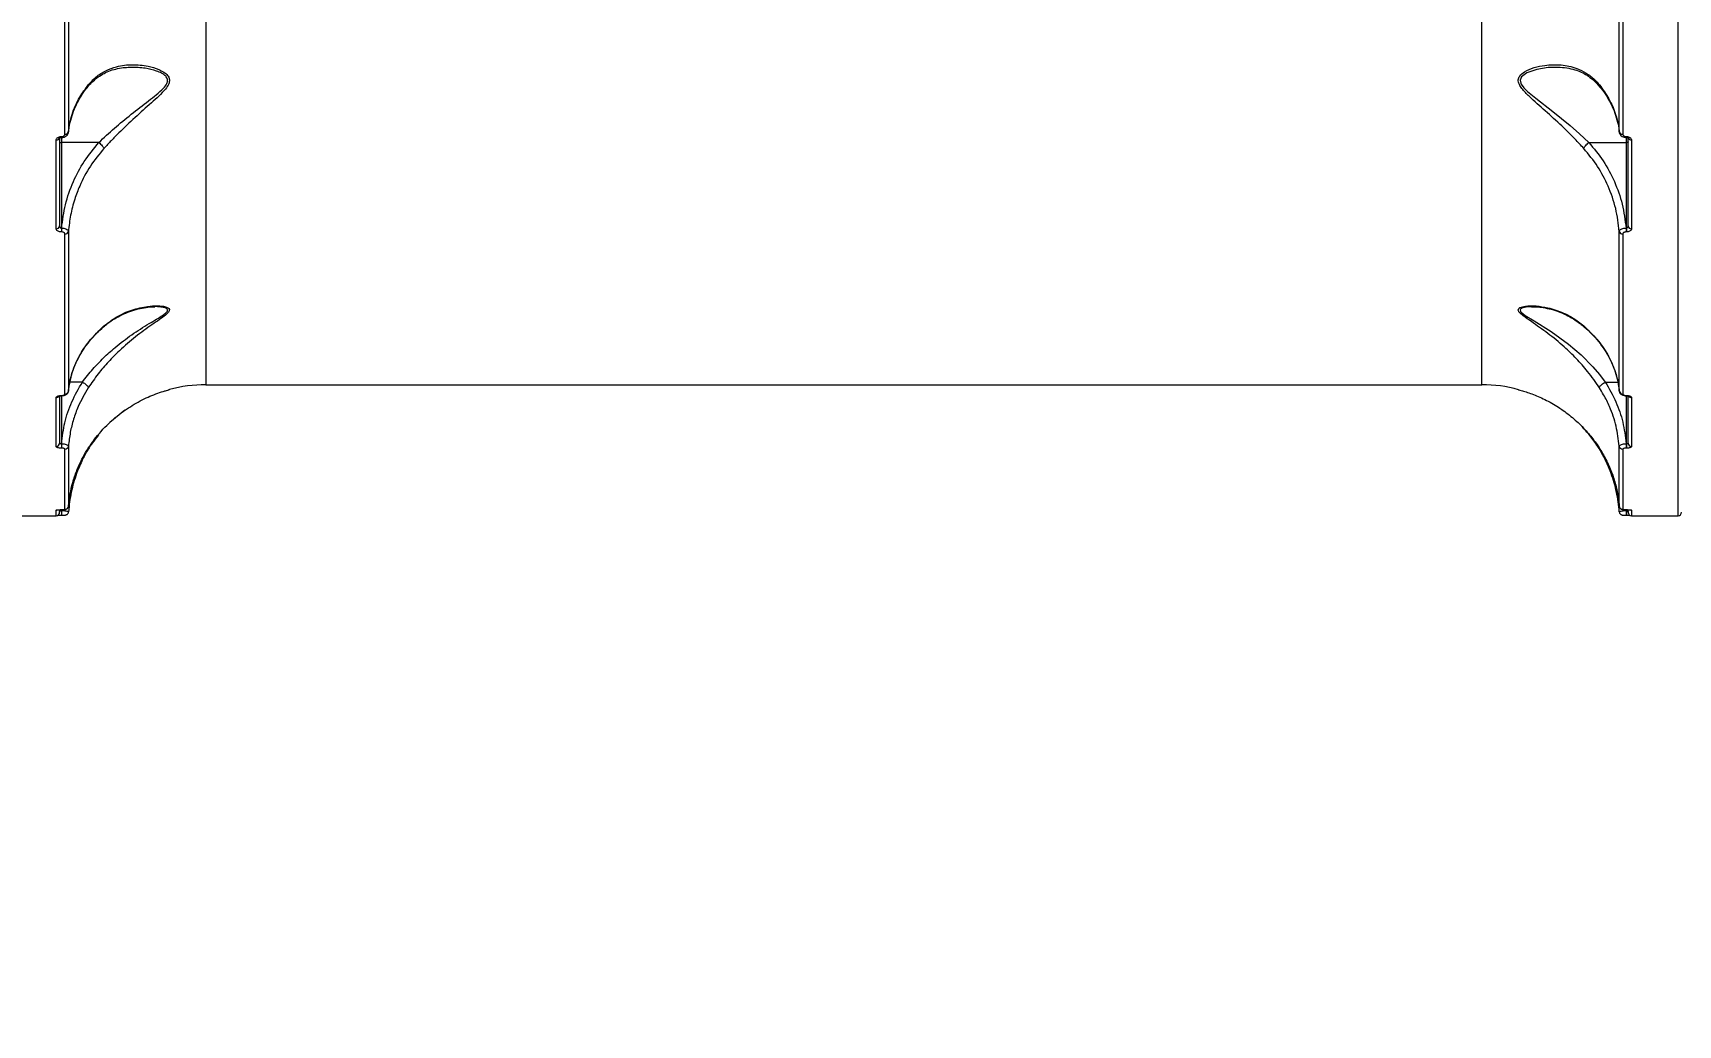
# Model space of a CAD drawing. Header units: millimetres. Extents: x -8760 to 8364, y -7998 to 7451.
# Drawn here: x 2469.1 to 2946.4, y -2976.3 to -2688.5 of the extents above; entities that cross this region are included whole.
import ezdxf

# ---------------------------------------------------------------- set-up
doc = ezdxf.new("R2010")
doc.units = ezdxf.units.MM
for name, color, linetype in [('DIKOM_ОБЪЕКТ', 7, 'Continuous'), ('DIKOM_РАЗМЕР_ЗОНА', 7, 'Continuous'), ('DIKOM_РАЗМЕР_ОБЪЕКТА', 7, 'Continuous')]:
    doc.layers.add(name, color=color, linetype=linetype)
doc.styles.add('style1', font='arial.ttf', dxfattribs={"width": 0.8})
doc.dimstyles.new('1-50', dxfattribs={"dimtxt": 300, "dimasz": 200, "dimexe": 100, "dimexo": 0, "dimgap": 100, "dimtad": 1, "dimtxsty": 'style1', "dimcen": 200, "dimclrd": 7, "dimclre": 7, "dimclrt": 7, "dimadec": 1, "dimazin": 2, "dimtfac": 1, "dimtmove": 0, "dimatfit": 2, "dimfxl": 0, "dimlwd": 25, "dimlwe": 18, "dimarcsym": 0})

# ---------------------------------------------------------------- blocks, each defined once
blk = doc.blocks.new('*D21')
at = {"layer": 'Defpoints', "color": 0, "transparency": 16777216}
for p in [(-7755.65, -10.55), (8364.4, -2410.44), (8364.4, -7897.56)]:
    blk.add_point(p, dxfattribs=at)
at = {"layer": 'DIKOM_РАЗМЕР_ЗОНА', "color": 7, "lineweight": 18, "transparency": 16777216}
for p, q in [((-7755.65, -10.55), (-7755.65, -7997.56)), ((8364.4, -2410.44), (8364.4, -7997.56))]:
    blk.add_line(p, q, dxfattribs=at)
at = {"layer": 'DIKOM_РАЗМЕР_ЗОНА', "color": 7, "lineweight": 25, "transparency": 16777216}
blk.add_line((-7555.65, -7897.56), (8164.4, -7897.56), dxfattribs=at)
at = {"layer": 'DIKOM_РАЗМЕР_ЗОНА', "color": 7, "transparency": 16777216}
for points in [[(-7555.65, -7864.23), (-7555.65, -7930.9), (-7755.65, -7897.56)], [(8164.4, -7864.23), (8164.4, -7930.9), (8364.4, -7897.56)]]:
    blk.add_solid(points, dxfattribs=at)
at = {"layer": 'DIKOM_РАЗМЕР_ЗОНА', "color": 7, "transparency": 16777216, "insert": (1040.74, -7644.39), "char_height": 300, "attachment_point": 5, "style": 'style1'}
blk.add_mtext('16100', dxfattribs=at)
blk = doc.blocks.new('*D19')
at = {"layer": 'Defpoints', "color": 0, "transparency": 16777216}
for p in [(-5756.7, -306.55), (6365.48, -2710.55), (6365.48, -7111.41)]:
    blk.add_point(p, dxfattribs=at)
at = {"layer": 'DIKOM_РАЗМЕР_ОБЪЕКТА', "color": 7, "lineweight": 18, "transparency": 16777216}
for p, q in [((-5756.7, -306.55), (-5756.7, -7211.41)), ((6365.48, -2710.55), (6365.48, -7211.41))]:
    blk.add_line(p, q, dxfattribs=at)
at = {"layer": 'DIKOM_РАЗМЕР_ОБЪЕКТА', "color": 7, "lineweight": 25, "transparency": 16777216}
blk.add_line((-5556.7, -7111.41), (6165.48, -7111.41), dxfattribs=at)
at = {"layer": 'DIKOM_РАЗМЕР_ОБЪЕКТА', "color": 7, "transparency": 16777216}
for points in [[(-5556.7, -7078.08), (-5556.7, -7144.75), (-5756.7, -7111.41)], [(6165.48, -7078.08), (6165.48, -7144.75), (6365.48, -7111.41)]]:
    blk.add_solid(points, dxfattribs=at)
at = {"layer": 'DIKOM_РАЗМЕР_ОБЪЕКТА', "color": 7, "transparency": 16777216, "insert": (1047.24, -6858.24), "char_height": 300, "attachment_point": 5, "style": 'style1'}
blk.add_mtext('12100', dxfattribs=at)

msp = doc.modelspace()

# ---------------------------------------------------------------- linework, layer by layer
at = {"layer": 'DIKOM_ОБЪЕКТ', "color": 7, "linetype": 'Continuous', "lineweight": 15}
for p, q in [((2946.392, -2828.554), (2946.392, -2409.557)), ((2519.342, -2470.402), (2519.342, -2790.554)), ((2889.442, -2790.554), (2889.442, -2470.402)), ((2478.451, -2717.904), (2478.451, -2651.927)), ((2479.449, -2651.39), (2479.449, -2717.221)), ((2929.334, -2717.221), (2929.334, -2651.39)), ((2930.332, -2651.927), (2930.332, -2717.904)), ((2475.892, -2745.316), (2475.892, -2719.596)), ((2476.892, -2718.855), (2476.892, -2744.514)), ((2477.392, -2718.583), (2477.447, -2718.583)), ((2477.392, -2718.845), (2477.392, -2718.583)), ((2477.392, -2718.845), (2477.447, -2718.845)), ((2477.392, -2718.852), (2477.392, -2720.324)), ((2488.279, -2720.324), (2477.392, -2720.324)), ((2477.392, -2720.324), (2477.392, -2745.126)), ((2477.447, -2718.845), (2477.447, -2718.583)), ((2479.499, -2717.316), (2479.575, -2716.659)), ((2920.504, -2720.324), (2931.392, -2720.324)), ((2931.337, -2718.583), (2931.392, -2718.583)), ((2931.337, -2718.845), (2931.337, -2718.583)), ((2931.337, -2718.845), (2931.392, -2718.845)), ((2931.392, -2718.845), (2931.392, -2718.583)), ((2931.392, -2720.324), (2931.392, -2718.878)), ((2931.392, -2745.126), (2931.392, -2720.324)), ((2931.892, -2744.514), (2931.892, -2718.855)), ((2932.891, -2719.596), (2932.891, -2745.316)), ((2477.392, -2745.126), (2477.471, -2745.126)), ((2477.392, -2745.126), (2477.392, -2746.256)), ((2477.471, -2746.256), (2477.392, -2746.256)), ((2477.471, -2745.126), (2477.471, -2746.256)), ((2478.451, -2793.253), (2478.451, -2746.866)), ((2479.449, -2746.119), (2479.449, -2792.404)), ((2929.334, -2792.404), (2929.334, -2746.119)), ((2930.332, -2746.866), (2930.332, -2793.253)), ((2931.312, -2745.126), (2931.392, -2745.126)), ((2931.312, -2745.126), (2931.312, -2746.256)), ((2931.392, -2746.256), (2931.312, -2746.256)), ((2931.392, -2745.126), (2931.392, -2746.256)), ((2904.262, -2768), (2903.838, -2767.999)), ((2483.506, -2789.784), (2479.877, -2789.784)), ((2519.342, -2790.554), (2889.442, -2790.554)), ((2925.277, -2789.784), (2928.907, -2789.784)), ((2475.892, -2808.492), (2475.892, -2794.291)), ((2476.892, -2793.923), (2476.892, -2807.54)), ((2477.392, -2793.665), (2477.471, -2793.665)), ((2477.392, -2793.747), (2477.392, -2793.665)), ((2477.392, -2793.748), (2477.471, -2793.748)), ((2477.392, -2793.748), (2477.392, -2807.665)), ((2477.471, -2793.748), (2477.471, -2793.665)), ((2931.312, -2793.665), (2931.392, -2793.665)), ((2931.312, -2793.747), (2931.312, -2793.665)), ((2931.312, -2793.748), (2931.312, -2793.747)), ((2931.312, -2793.748), (2931.392, -2793.748)), ((2931.392, -2793.747), (2931.392, -2793.665)), ((2931.392, -2807.665), (2931.392, -2793.748)), ((2931.892, -2807.54), (2931.892, -2793.913)), ((2932.891, -2794.291), (2932.891, -2808.492)), ((2495.801, -2797.971), (2491.478, -2801.523)), ((2477.392, -2807.665), (2477.447, -2807.665)), ((2477.392, -2807.665), (2477.392, -2808.949)), ((2477.447, -2808.949), (2477.392, -2808.949)), ((2477.447, -2807.665), (2477.447, -2808.949)), ((2478.451, -2826.682), (2478.451, -2809.252)), ((2479.449, -2808.367), (2479.449, -2825.759)), ((2929.334, -2825.759), (2929.334, -2808.367)), ((2930.332, -2809.252), (2930.332, -2826.682)), ((2931.337, -2807.665), (2931.392, -2807.665)), ((2931.337, -2807.665), (2931.337, -2808.949)), ((2931.392, -2808.949), (2931.337, -2808.949)), ((2931.392, -2807.665), (2931.392, -2808.949)), ((2462.391, -2828.554), (2475.892, -2828.554)), ((2475.892, -2828.554), (2475.892, -2826.958)), ((2476.892, -2826.975), (2476.892, -2827.554)), ((2477.392, -2826.792), (2477.495, -2826.792)), ((2477.392, -2826.796), (2477.392, -2826.792)), ((2477.392, -2826.796), (2477.495, -2826.796)), ((2477.392, -2826.797), (2477.392, -2827.051)), ((2477.392, -2827.051), (2477.424, -2827.051)), ((2477.392, -2827.051), (2477.392, -2828.386)), ((2477.392, -2828.386), (2477.424, -2828.386)), ((2477.424, -2827.051), (2477.46, -2826.797)), ((2477.424, -2827.051), (2477.424, -2828.386)), ((2477.495, -2826.796), (2477.495, -2826.792)), ((2931.288, -2826.792), (2931.392, -2826.792)), ((2931.288, -2826.796), (2931.288, -2826.792)), ((2931.288, -2826.796), (2931.392, -2826.796)), ((2931.335, -2826.876), (2931.359, -2827.051)), ((2931.359, -2827.051), (2931.392, -2827.051)), ((2931.359, -2827.051), (2931.359, -2828.386)), ((2931.359, -2828.386), (2931.392, -2828.386)), ((2931.392, -2826.796), (2931.392, -2826.792)), ((2931.392, -2827.051), (2931.392, -2826.799)), ((2931.392, -2827.051), (2931.392, -2828.386)), ((2931.892, -2827.554), (2931.892, -2826.951)), ((2932.891, -2826.958), (2932.891, -2828.554)), ((2932.891, -2828.554), (2946.392, -2828.554))]:
    msp.add_line(p, q, dxfattribs=at)
at = {"layer": 'DIKOM_ОБЪЕКТ', "color": 7, "linetype": 'Continuous', "lineweight": 15, "flags": 128}
for points in [[(2910.954, -2698.591), (2908.656, -2698.588), (2905.438, -2699.101), (2902.475, -2700.145), (2900.993, -2701.233), (2900.571, -2702.204), (2900.753, -2703.141), (2900.882, -2703.399), (2901.677, -2704.469), (2902.722, -2705.493), (2905.12, -2707.475), (2910.068, -2711.318), (2915.048, -2715.355), (2917.835, -2717.811), (2920.501, -2720.324), (2920.501, -2720.325), (2920.501, -2720.325)], [(2476.892, -2720.162), (2476.901, -2720.194), (2476.93, -2720.224), (2476.976, -2720.252), (2477.038, -2720.277), (2477.114, -2720.297), (2477.2, -2720.312), (2477.294, -2720.321), (2477.392, -2720.324)], [(2920.501, -2720.325), (2920.502, -2720.325), (2920.504, -2720.324), (2920.504, -2720.324)], [(2931.892, -2720.161), (2931.882, -2720.193), (2931.853, -2720.224), (2931.807, -2720.252), (2931.745, -2720.277), (2931.669, -2720.297), (2931.583, -2720.312), (2931.489, -2720.321), (2931.392, -2720.324)], [(2903.838, -2767.999), (2902.732, -2767.995), (2901.079, -2768.354), (2900.601, -2768.755), (2900.697, -2769.3), (2900.702, -2769.308), (2900.848, -2769.497), (2902.059, -2770.474), (2904.643, -2772.073), (2909.577, -2775.165), (2914.581, -2778.775), (2918.243, -2781.916), (2921.681, -2785.38), (2923.551, -2787.553), (2925.269, -2789.784), (2925.27, -2789.785), (2925.27, -2789.785)], [(2479.449, -2827.426), (2479.418, -2827.61), (2479.359, -2827.772)]]:
    msp.add_lwpolyline(points, dxfattribs=at)
at = {"layer": 'DIKOM_ОБЪЕКТ', "color": 7, "linetype": 'Continuous', "lineweight": 15}
for centre, radius, start, end in [((2476.005, -2718.703), 0.9, 262.79887, 350.25094), ((2478.555, -2716.985), 0.925, 263.58665, 345.19637), ((2930.229, -2716.985), 0.925, 194.81921, 276.41053), ((2932.794, -2718.652), 0.948, 201.01526, 275.90449), ((2475.981, -2744.403), 0.917, 264.41951, 353.03098), ((2478.531, -2745.932), 0.937, 265.14344, 348.49246), ((2930.253, -2745.932), 0.937, 191.52266, 274.85458), ((2932.802, -2744.403), 0.918, 186.98115, 275.56836), ((2519.342, -2830.554), 40, 90, 105.40224), ((2889.442, -2830.554), 40, 74.5152, 90), ((2475.903, -2793.261), 1.03, 269.38997, 321.56838), ((2478.488, -2792.286), 0.968, 267.84342, 352.96707), ((2930.295, -2792.286), 0.968, 187.04721, 272.15582), ((2932.88, -2793.263), 1.028, 217.69829, 270.63724), ((2475.915, -2807.516), 0.977, 268.63585, 358.56509), ((2478.472, -2808.27), 0.982, 268.81129, 354.31059), ((2930.311, -2808.27), 0.982, 185.70339, 271.18833), ((2932.868, -2807.515), 0.977, 181.44666, 271.3524), ((2475.892, -2825.957), 1, 269.96811, 294.55539), ((2475.892, -2827.554), 1, 270, 0), ((2478.453, -2825.684), 0.998, 269.87834, 355.67105), ((2930.33, -2825.683), 0.998, 184.34259, 270.12167), ((2932.892, -2827.554), 1, 180, 270), ((2932.892, -2825.95), 1.008, 243.29149, 269.94311), ((2946.392, -2827.554), 1, 270, 0)]:
    msp.add_arc(centre, radius, start, end, dxfattribs=at)
for points, knots in [([(2485.119, -2704.117), (2485.173, -2704.045), (2485.629, -2703.435), (2486.617, -2702.477), (2488.108, -2701.242), (2489.796, -2700.216), (2491.659, -2699.396), (2493.715, -2698.836), (2495.712, -2698.509), (2497.027, -2698.502), (2497.594, -2698.499)], [0, 0, 0, 0, 0.0164908, 0.1409966, 0.2736747, 0.4150701, 0.5643843, 0.7196362, 0.8791117, 1, 1, 1, 1]), ([(2485.216, -2703.59), (2485.932, -2702.805), (2487.48, -2701.106), (2490.276, -2699.38), (2493.797, -2698.081), (2497.965, -2697.57), (2502.139, -2697.983), (2505.215, -2698.885), (2507.124, -2699.839), (2508.24, -2700.752), (2508.679, -2701.597), (2508.782, -2702.415), (2508.589, -2703.409), (2507.497, -2705.017), (2505.711, -2706.857), (2502.717, -2709.531), (2498.767, -2713.04), (2494.82, -2716.737), (2491.838, -2719.779), (2490.453, -2721.289), (2489.76, -2722.043)], [0, 0, 0, 0, 0.059053, 0.1277269, 0.1965124, 0.2913059, 0.3861791, 0.4527507, 0.4869201, 0.5208968, 0.5489026, 0.5542394, 0.5800335, 0.6151957, 0.6622391, 0.7094959, 0.8075757, 0.905612, 0.9528166, 1, 1, 1, 1]), ([(2488.282, -2720.325), (2488.282, -2720.325), (2489.671, -2718.878), (2492.801, -2716.127), (2497.676, -2712.051), (2501.836, -2708.904), (2504.977, -2706.454), (2506.866, -2704.82), (2508.041, -2703.36), (2508.254, -2702.455), (2508.145, -2701.724), (2507.671, -2700.968), (2506.488, -2700.181), (2504.494, -2699.359), (2501.48, -2698.622), (2498.97, -2698.559), (2497.582, -2698.524)], [0, 0, 0, 0, 0.0000238, 0.1384137, 0.2804725, 0.4262356, 0.49322, 0.5613223, 0.6094206, 0.6436073, 0.6506663, 0.6882198, 0.735207, 0.7840648, 0.8806209, 1, 1, 1, 1]), ([(2919.023, -2722.043), (2918.187, -2721.135), (2916.513, -2719.318), (2913.194, -2715.987), (2909.062, -2712.189), (2905.045, -2708.651), (2902.391, -2706.179), (2901.046, -2704.666), (2900.224, -2703.424), (2899.907, -2702.131), (2900.443, -2700.806), (2902.061, -2699.531), (2904.615, -2698.487), (2908.264, -2697.758), (2912.453, -2697.639), (2916.494, -2698.504), (2919.715, -2700.065), (2921.916, -2701.704), (2923.106, -2703.064), (2923.567, -2703.59)], [0, 0, 0, 0, 0.0567874, 0.1136174, 0.211833, 0.3100222, 0.3620245, 0.3887729, 0.4153899, 0.4457904, 0.4741531, 0.5168524, 0.5809998, 0.6453915, 0.7421958, 0.8388391, 0.9001431, 0.9613602, 1, 1, 1, 1]), ([(2910.97, -2698.495), (2911.165, -2698.487), (2912.226, -2698.443), (2914.06, -2698.644), (2916.318, -2699.134), (2918.293, -2699.861), (2920.026, -2700.795), (2921.643, -2702.024), (2922.857, -2703.159), (2923.468, -2703.965), (2923.622, -2704.168)], [0, 0, 0, 0, 0.0404774, 0.2201465, 0.3911361, 0.5341525, 0.6703398, 0.8144102, 0.9532699, 1, 1, 1, 1]), ([(2479.449, -2717.221), (2479.727, -2715.519), (2480.292, -2712.068), (2482.37, -2707.472), (2484.357, -2704.762), (2485.216, -2703.59)], [0, 0, 0, 0, 0.3558608, 0.7214827, 1, 1, 1, 1]), ([(2479.575, -2716.659), (2479.606, -2716.354), (2479.725, -2715.177), (2480.254, -2713.143), (2481.156, -2710.576), (2482.393, -2708.068), (2483.712, -2705.899), (2484.737, -2704.62), (2485.145, -2704.111)], [0, 0, 0, 0, 0.0691871, 0.2674383, 0.4669324, 0.6671459, 0.8674629, 1, 1, 1, 1]), ([(2485.216, -2703.59), (2485.216, -2703.616), (2485.215, -2703.718), (2485.191, -2703.892), (2485.102, -2703.993), (2485.057, -2704.045)], [0, 0, 0, 0, 0.14361582, 0.56227728, 1, 1, 1, 1]), ([(2923.567, -2703.59), (2924.545, -2704.933), (2926.525, -2707.652), (2928.225, -2711.689), (2929.058, -2714.915), (2929.263, -2716.623), (2929.334, -2717.221)], [0, 0, 0, 0, 0.3181967, 0.6439659, 0.8752566, 1, 1, 1, 1]), ([(2923.567, -2703.59), (2923.567, -2703.616), (2923.568, -2703.718), (2923.591, -2703.892), (2923.68, -2703.993), (2923.726, -2704.044)], [0, 0, 0, 0, 0.1437458, 0.5627544, 1, 1, 1, 1]), ([(2923.638, -2704.113), (2923.891, -2704.415), (2924.771, -2705.469), (2925.998, -2707.395), (2927.314, -2709.867), (2928.311, -2712.424), (2929.007, -2714.913), (2929.209, -2716.555), (2929.302, -2717.316)], [0, 0, 0, 0, 0.0757352, 0.2642549, 0.4539652, 0.644422, 0.8351661, 1, 1, 1, 1]), ([(2475.892, -2719.596), (2475.908, -2719.482), (2475.941, -2719.255), (2476.2, -2718.951), (2476.581, -2718.722), (2477.003, -2718.6), (2477.281, -2718.588), (2477.392, -2718.583)], [0, 0, 0, 0, 0.2150427, 0.4299895, 0.6447258, 0.859185, 1, 1, 1, 1]), ([(2476.857, -2718.996), (2476.856, -2718.996), (2476.856, -2718.995), (2476.921, -2718.947), (2477.038, -2718.896), (2477.202, -2718.853), (2477.329, -2718.848), (2477.392, -2718.846)], [0, 0, 0, 0, 0.189011, 0.3907892, 0.5816627, 0.7926237, 1, 1, 1, 1]), ([(2477.446, -2718.845), (2477.446, -2718.845), (2477.702, -2718.871), (2478.213, -2718.754), (2478.841, -2718.439), (2479.255, -2717.961), (2479.455, -2717.512), (2479.43, -2717.25), (2479.423, -2717.177)], [0, 0, 0, 0, 0.0003233, 0.2599734, 0.5046399, 0.7217525, 0.9226837, 1, 1, 1, 1]), ([(2477.447, -2718.583), (2477.521, -2718.579), (2477.709, -2718.571), (2477.991, -2718.489), (2478.245, -2718.336), (2478.418, -2718.133), (2478.44, -2717.98), (2478.451, -2717.904)], [0, 0, 0, 0, 0.1422673, 0.357012, 0.5715054, 0.7857427, 1, 1, 1, 1]), ([(2477.471, -2745.126), (2477.762, -2742.851), (2478.351, -2738.242), (2480.671, -2731.732), (2483.889, -2725.614), (2486.804, -2722.102), (2488.279, -2720.324)], [0, 0, 0, 0, 0.2516515, 0.5098611, 0.7518729, 1, 1, 1, 1]), ([(2488.279, -2720.324), (2488.28, -2720.324), (2488.281, -2720.325), (2488.281, -2720.325), (2488.282, -2720.325), (2488.282, -2720.325)], [0, 0, 0, 0, 0.5154692, 0.886787, 1, 1, 1, 1]), ([(2488.282, -2720.325), (2488.452, -2720.471), (2488.793, -2720.764), (2489.246, -2721.246), (2489.551, -2721.642), (2489.702, -2721.9), (2489.745, -2722.007), (2489.76, -2722.043)], [0, 0, 0, 0, 0.2488074, 0.4975811, 0.7463774, 0.9126738, 1, 1, 1, 1]), ([(2919.023, -2722.043), (2919.038, -2722.007), (2919.081, -2721.9), (2919.232, -2721.642), (2919.537, -2721.246), (2919.991, -2720.764), (2920.331, -2720.471), (2920.501, -2720.325)], [0, 0, 0, 0, 0.08734669, 0.25364739, 0.50240579, 0.75118609, 1, 1, 1, 1]), ([(2920.504, -2720.324), (2921.944, -2722.056), (2924.863, -2725.564), (2928.065, -2731.626), (2930.417, -2738.183), (2931.011, -2742.791), (2931.312, -2745.126)], [0, 0, 0, 0, 0.2419747, 0.49014251, 0.74178051, 1, 1, 1, 1]), ([(2929.302, -2717.316), (2929.326, -2717.434), (2929.35, -2717.556), (2929.355, -2717.679), (2929.355, -2717.683)], [0, 0, 0, 0, 0.9679255, 1, 1, 1, 1]), ([(2929.356, -2717.306), (2929.353, -2717.339), (2929.338, -2717.56), (2929.528, -2717.946), (2929.892, -2718.388), (2930.436, -2718.7), (2930.95, -2718.855), (2931.262, -2718.829), (2931.336, -2718.823)], [0, 0, 0, 0, 0.0372906, 0.2455825, 0.4491921, 0.6712796, 0.9222973, 1, 1, 1, 1]), ([(2930.332, -2717.904), (2930.343, -2717.98), (2930.365, -2718.133), (2930.538, -2718.336), (2930.792, -2718.489), (2931.075, -2718.571), (2931.262, -2718.579), (2931.337, -2718.583)], [0, 0, 0, 0, 0.2142573, 0.4284946, 0.642988, 0.8577327, 1, 1, 1, 1]), ([(2931.391, -2718.847), (2931.447, -2718.849), (2931.571, -2718.851), (2931.738, -2718.893), (2931.859, -2718.946), (2931.926, -2718.994), (2931.928, -2718.998), (2931.93, -2719)], [0, 0, 0, 0, 0.18252192, 0.40910308, 0.61142859, 0.80325359, 1, 1, 1, 1]), ([(2931.392, -2718.583), (2931.502, -2718.588), (2931.781, -2718.6), (2932.202, -2718.722), (2932.583, -2718.951), (2932.842, -2719.254), (2932.875, -2719.482), (2932.891, -2719.596)], [0, 0, 0, 0, 0.140732, 0.3552186, 0.5699066, 0.7849298, 1, 1, 1, 1]), ([(2489.76, -2722.043), (2488.388, -2723.711), (2485.61, -2727.09), (2482.943, -2732.164), (2481.128, -2736.961), (2479.964, -2741.367), (2479.621, -2744.528), (2479.449, -2746.119)], [0, 0, 0, 0, 0.2398811, 0.4858782, 0.6394219, 0.818548, 1, 1, 1, 1]), ([(2929.334, -2746.119), (2929.063, -2743.897), (2928.514, -2739.392), (2926.288, -2733.059), (2923.207, -2727.138), (2920.429, -2723.756), (2919.023, -2722.043)], [0, 0, 0, 0, 0.2536067, 0.5139744, 0.7539661, 1, 1, 1, 1]), ([(2477.392, -2746.256), (2477.305, -2746.253), (2477.048, -2746.245), (2476.63, -2746.147), (2476.224, -2745.936), (2475.945, -2745.646), (2475.909, -2745.426), (2475.892, -2745.316)], [0, 0, 0, 0, 0.1082611, 0.3204228, 0.543046, 0.7715548, 1, 1, 1, 1]), ([(2476.892, -2744.514), (2476.897, -2744.585), (2476.908, -2744.724), (2476.997, -2744.91), (2477.121, -2745.041), (2477.234, -2745.098), (2477.319, -2745.121), (2477.362, -2745.124), (2477.392, -2745.126)], [0, 0, 0, 0, 0.2552881, 0.4988165, 0.7166909, 0.861523, 0.9069671, 1, 1, 1, 1]), ([(2477.471, -2745.126), (2477.588, -2745.133), (2477.924, -2745.153), (2478.467, -2745.267), (2479, -2745.492), (2479.371, -2745.791), (2479.423, -2746.01), (2479.449, -2746.119)], [0, 0, 0, 0, 0.11319105, 0.3259656, 0.5480077, 0.77545228, 1, 1, 1, 1]), ([(2478.451, -2746.866), (2478.44, -2746.794), (2478.417, -2746.651), (2478.235, -2746.463), (2477.97, -2746.326), (2477.698, -2746.263), (2477.53, -2746.258), (2477.471, -2746.256)], [0, 0, 0, 0, 0.22876901, 0.45780338, 0.67847225, 0.88831206, 1, 1, 1, 1]), ([(2929.334, -2746.119), (2929.35, -2746.037), (2929.384, -2745.853), (2929.651, -2745.582), (2930.096, -2745.346), (2930.669, -2745.177), (2931.097, -2745.143), (2931.312, -2745.126)], [0, 0, 0, 0, 0.17007317, 0.38080798, 0.58676214, 0.79317552, 1, 1, 1, 1]), ([(2931.312, -2746.256), (2931.204, -2746.262), (2930.99, -2746.275), (2930.703, -2746.373), (2930.483, -2746.519), (2930.353, -2746.691), (2930.338, -2746.812), (2930.332, -2746.866)], [0, 0, 0, 0, 0.2037393, 0.408062, 0.6135108, 0.8265749, 1, 1, 1, 1]), ([(2931.392, -2745.126), (2931.437, -2745.121), (2931.492, -2745.116), (2931.597, -2745.077), (2931.706, -2745.004), (2931.816, -2744.857), (2931.881, -2744.687), (2931.888, -2744.568), (2931.892, -2744.514)], [0, 0, 0, 0, 0.144492, 0.1754403, 0.3624745, 0.5709032, 0.8046096, 1, 1, 1, 1]), ([(2932.891, -2745.316), (2932.881, -2745.4), (2932.858, -2745.587), (2932.655, -2745.853), (2932.316, -2746.076), (2931.88, -2746.227), (2931.555, -2746.246), (2931.392, -2746.256)], [0, 0, 0, 0, 0.1742116, 0.389612, 0.5958039, 0.7979551, 1, 1, 1, 1]), ([(2483.513, -2789.785), (2483.513, -2789.785), (2484.431, -2788.519), (2486.378, -2786.089), (2489.593, -2782.732), (2493.378, -2779.343), (2497.855, -2775.964), (2501.972, -2773.363), (2505.066, -2771.523), (2506.969, -2770.36), (2507.967, -2769.542), (2508.247, -2769.01), (2508.218, -2768.756), (2507.934, -2768.439), (2507.291, -2768.157), (2506.041, -2767.982), (2505.068, -2767.895), (2504.525, -2767.934), (2504.508, -2767.935)], [0, 0, 0, 0, 0.0000491, 0.1133963, 0.2167842, 0.3226768, 0.4689924, 0.6190562, 0.6869761, 0.7560379, 0.8111144, 0.8229748, 0.853641, 0.86283, 0.9028282, 0.9500646, 0.9984208, 1, 1, 1, 1]), ([(2489.76, -2773.522), (2490.933, -2772.616), (2493.508, -2770.628), (2497.842, -2768.764), (2501.906, -2767.819), (2504.87, -2767.633), (2506.701, -2767.745), (2507.877, -2767.989), (2508.683, -2768.413), (2508.8, -2768.897), (2508.513, -2769.541), (2507.598, -2770.422), (2505.795, -2771.717), (2502.848, -2773.705), (2498.933, -2776.558), (2494.638, -2780.197), (2491.022, -2783.874), (2487.916, -2787.49), (2486.144, -2790.08), (2485.216, -2791.435)], [0, 0, 0, 0, 0.0790119, 0.1734915, 0.2680511, 0.3287195, 0.3613605, 0.3938948, 0.4223247, 0.4513102, 0.4599343, 0.4989812, 0.5451064, 0.591441, 0.6890336, 0.7865924, 0.8555729, 0.9244497, 1, 1, 1, 1]), ([(2489.636, -2773.811), (2490.022, -2773.473), (2491.034, -2772.59), (2492.798, -2771.408), (2494.938, -2770.222), (2497.25, -2769.254), (2499.634, -2768.536), (2501.9, -2768.104), (2503.516, -2767.934), (2504.323, -2767.943), (2504.511, -2767.945)], [0, 0, 0, 0, 0.08422279, 0.22055502, 0.36510812, 0.51712681, 0.67715522, 0.82401228, 0.95909205, 1, 1, 1, 1]), ([(2923.567, -2791.435), (2923.034, -2790.639), (2921.968, -2789.047), (2919.759, -2786.175), (2916.91, -2782.947), (2913.036, -2779.19), (2908.584, -2775.599), (2904.477, -2772.71), (2901.613, -2770.761), (2900.476, -2769.764), (2900.051, -2769.126), (2899.969, -2768.637), (2900.588, -2768.067), (2902.357, -2767.655), (2905.182, -2767.636), (2909.003, -2768.233), (2913.175, -2769.62), (2916.664, -2771.58), (2918.527, -2773.114), (2919.023, -2773.522)], [0, 0, 0, 0, 0.0444635, 0.0889599, 0.1635206, 0.2382079, 0.3367407, 0.4351966, 0.4934915, 0.532078, 0.5401517, 0.5665043, 0.592685, 0.638218, 0.7083396, 0.77871, 0.8724527, 0.9660346, 1, 1, 1, 1]), ([(2903.837, -2767.938), (2904.191, -2767.936), (2905.116, -2767.933), (2906.841, -2768.098), (2909.03, -2768.507), (2911.461, -2769.227), (2913.819, -2770.202), (2916.002, -2771.428), (2917.748, -2772.611), (2918.752, -2773.493), (2919.131, -2773.827)], [0, 0, 0, 0, 0.0739392, 0.1933196, 0.337136, 0.4891193, 0.64778, 0.7869357, 0.9194076, 1, 1, 1, 1]), ([(2479.449, -2792.404), (2479.733, -2790.598), (2480.311, -2786.934), (2482.627, -2781.915), (2485.73, -2777.353), (2488.406, -2774.809), (2489.76, -2773.522)], [0, 0, 0, 0, 0.2625667, 0.5326634, 0.7636481, 1, 1, 1, 1]), ([(2480.4, -2787.649), (2480.627, -2786.922), (2481.136, -2785.295), (2482.291, -2782.84), (2483.78, -2780.309), (2485.558, -2777.903), (2487.481, -2775.715), (2488.936, -2774.403), (2489.612, -2773.792)], [0, 0, 0, 0, 0.1442182, 0.322801, 0.5003875, 0.6752096, 0.8490282, 1, 1, 1, 1]), ([(2489.76, -2773.522), (2489.746, -2773.563), (2489.71, -2773.666), (2489.638, -2773.734), (2489.595, -2773.775)], [0, 0, 0, 0, 0.3970757, 1, 1, 1, 1]), ([(2919.023, -2773.522), (2920.346, -2774.778), (2923.023, -2777.32), (2925.684, -2781.197), (2927.558, -2784.962), (2928.795, -2788.541), (2929.154, -2791.111), (2929.334, -2792.404)], [0, 0, 0, 0, 0.2308632, 0.4671761, 0.6265697, 0.8119899, 1, 1, 1, 1]), ([(2919.023, -2773.522), (2919.038, -2773.563), (2919.074, -2773.667), (2919.146, -2773.736), (2919.19, -2773.777)], [0, 0, 0, 0, 0.3937133, 1, 1, 1, 1]), ([(2919.18, -2773.787), (2919.905, -2774.45), (2921.394, -2775.811), (2923.34, -2778.044), (2925.076, -2780.43), (2926.533, -2782.885), (2927.26, -2784.572), (2927.615, -2785.395)], [0, 0, 0, 0, 0.1918742, 0.3941143, 0.5982116, 0.8039171, 1, 1, 1, 1]), ([(2927.615, -2785.395), (2927.633, -2785.436), (2928.051, -2786.341), (2928.579, -2788.176), (2929.143, -2790.491), (2929.261, -2791.927), (2929.304, -2792.45)], [0, 0, 0, 0, 0.0178369, 0.3983434, 0.7808034, 1, 1, 1, 1]), ([(2477.447, -2807.665), (2477.702, -2805.621), (2478.219, -2801.481), (2480.25, -2795.412), (2482.414, -2791.672), (2483.506, -2789.784)], [0, 0, 0, 0, 0.3257315, 0.6596838, 1, 1, 1, 1]), ([(2485.216, -2791.435), (2484.167, -2793.232), (2482.459, -2796.159), (2480.88, -2800.559), (2479.888, -2804.389), (2479.597, -2807.025), (2479.449, -2808.367)], [0, 0, 0, 0, 0.3422172, 0.5572642, 0.7746021, 1, 1, 1, 1]), ([(2479.48, -2792.449), (2479.524, -2791.934), (2479.648, -2790.498), (2479.974, -2788.891), (2480.341, -2787.822), (2480.4, -2787.649)], [0, 0, 0, 0, 0.31965865, 0.8898161, 1, 1, 1, 1]), ([(2483.506, -2789.784), (2483.508, -2789.784), (2483.51, -2789.784), (2483.512, -2789.785), (2483.513, -2789.785)], [0, 0, 0, 0, 0.6033218, 1, 1, 1, 1]), ([(2483.513, -2789.785), (2483.705, -2789.904), (2484.088, -2790.14), (2484.599, -2790.548), (2484.986, -2790.938), (2485.172, -2791.22), (2485.216, -2791.37), (2485.216, -2791.422), (2485.216, -2791.435)], [0, 0, 0, 0, 0.2126784, 0.4253835, 0.638101, 0.8508195, 0.9619305, 1, 1, 1, 1]), ([(2923.567, -2791.435), (2923.567, -2791.422), (2923.567, -2791.37), (2923.611, -2791.22), (2923.796, -2790.938), (2924.185, -2790.548), (2924.695, -2790.14), (2925.078, -2789.904), (2925.27, -2789.785)], [0, 0, 0, 0, 0.03806819, 0.14916689, 0.36187809, 0.57463105, 0.78732893, 1, 1, 1, 1]), ([(2929.334, -2808.367), (2929.092, -2806.435), (2928.603, -2802.522), (2926.874, -2797.554), (2925.085, -2793.879), (2923.987, -2792.111), (2923.567, -2791.435)], [0, 0, 0, 0, 0.3247084, 0.6574797, 0.8690121, 1, 1, 1, 1]), ([(2925.27, -2789.785), (2925.272, -2789.785), (2925.274, -2789.784), (2925.276, -2789.784), (2925.277, -2789.784)], [0, 0, 0, 0, 0.65482947, 1, 1, 1, 1]), ([(2925.277, -2789.784), (2926.369, -2791.672), (2928.508, -2795.366), (2930.55, -2801.43), (2931.072, -2805.569), (2931.337, -2807.665)], [0, 0, 0, 0, 0.3403245, 0.6660502, 1, 1, 1, 1]), ([(2475.892, -2794.291), (2475.902, -2794.236), (2475.925, -2794.112), (2476.128, -2793.934), (2476.467, -2793.785), (2476.903, -2793.684), (2477.229, -2793.671), (2477.392, -2793.665)], [0, 0, 0, 0, 0.1742001, 0.3895776, 0.5958313, 0.7978679, 1, 1, 1, 1]), ([(2476.675, -2793.873), (2476.675, -2793.873), (2476.666, -2793.88), (2476.704, -2793.856), (2476.8, -2793.822), (2476.976, -2793.779), (2477.186, -2793.751), (2477.332, -2793.751), (2477.392, -2793.751)], [0, 0, 0, 0, 0.0116072, 0.1901779, 0.3681426, 0.5947187, 0.8346687, 1, 1, 1, 1]), ([(2477.471, -2793.743), (2477.512, -2793.744), (2477.779, -2793.753), (2478.313, -2793.663), (2478.886, -2793.423), (2479.271, -2793.011), (2479.443, -2792.656), (2479.433, -2792.445), (2479.43, -2792.387)], [0, 0, 0, 0, 0.0432421, 0.2847498, 0.5764888, 0.7634591, 0.9349182, 1, 1, 1, 1]), ([(2477.471, -2793.665), (2477.579, -2793.66), (2477.793, -2793.652), (2478.08, -2793.586), (2478.3, -2793.488), (2478.43, -2793.371), (2478.445, -2793.29), (2478.451, -2793.253)], [0, 0, 0, 0, 0.2040141, 0.4080471, 0.613585, 0.8265591, 1, 1, 1, 1]), ([(2495.734, -2798.012), (2497.23, -2797.042), (2500.263, -2795.076), (2504.136, -2793.431), (2506.658, -2792.576), (2507.918, -2792.205), (2508.604, -2792.02), (2508.852, -2791.955), (2508.608, -2792.02), (2508.507, -2792.047)], [0, 0, 0, 0, 0.277592, 0.562592, 0.7137464, 0.7903345, 0.8693484, 0.9455064, 1, 1, 1, 1]), ([(2900.113, -2792.003), (2900.101, -2792), (2900.071, -2791.992), (2900.921, -2792.218), (2902.272, -2792.624), (2904.572, -2793.416), (2907.768, -2794.78), (2910.851, -2796.498), (2912.601, -2797.703), (2913.049, -2798.012)], [0, 0, 0, 0, 0.0623041, 0.1625221, 0.2802342, 0.4011525, 0.6535786, 0.9112578, 1, 1, 1, 1]), ([(2929.357, -2792.447), (2929.37, -2792.563), (2929.399, -2792.818), (2929.624, -2793.149), (2929.951, -2793.431), (2930.423, -2793.641), (2930.909, -2793.754), (2931.232, -2793.736), (2931.312, -2793.731)], [0, 0, 0, 0, 0.1328932, 0.2915073, 0.452876, 0.6478936, 0.9136608, 1, 1, 1, 1]), ([(2930.332, -2793.253), (2930.343, -2793.302), (2930.366, -2793.398), (2930.548, -2793.526), (2930.813, -2793.617), (2931.085, -2793.659), (2931.253, -2793.663), (2931.312, -2793.665)], [0, 0, 0, 0, 0.2287927, 0.4577887, 0.678467, 0.888456, 1, 1, 1, 1]), ([(2931.391, -2793.751), (2931.451, -2793.751), (2931.607, -2793.75), (2931.829, -2793.783), (2932.003, -2793.827), (2932.1, -2793.868), (2932.101, -2793.869), (2932.101, -2793.87)], [0, 0, 0, 0, 0.1629411, 0.4285665, 0.6544192, 0.845833, 1, 1, 1, 1]), ([(2931.392, -2793.665), (2931.479, -2793.666), (2931.736, -2793.672), (2932.153, -2793.737), (2932.559, -2793.879), (2932.839, -2794.072), (2932.874, -2794.218), (2932.891, -2794.291)], [0, 0, 0, 0, 0.1082788, 0.3202772, 0.5429668, 0.7715264, 1, 1, 1, 1]), ([(2479.449, -2825.759), (2479.758, -2823.47), (2480.226, -2820.009), (2481.791, -2815.501), (2483.593, -2811.508), (2486.351, -2807.024), (2489.764, -2803.042), (2492.982, -2800.065), (2494.817, -2798.696), (2495.734, -2798.012)], [0, 0, 0, 0, 0.2227137, 0.3367342, 0.4507477, 0.6310031, 0.8132765, 0.9066476, 1, 1, 1, 1]), ([(2913.049, -2798.012), (2914.255, -2798.926), (2916.682, -2800.767), (2919.731, -2803.846), (2922.372, -2807.091), (2924.572, -2810.474), (2926.396, -2814.036), (2927.807, -2817.739), (2928.864, -2821.663), (2929.173, -2824.356), (2929.334, -2825.759)], [0, 0, 0, 0, 0.12368288, 0.24889859, 0.36895329, 0.49074325, 0.61254563, 0.7380563, 0.86357138, 1, 1, 1, 1]), ([(2488.131, -2805.194), (2487.526, -2805.949), (2486.259, -2807.53), (2484.587, -2810.248), (2483.201, -2812.901), (2482.501, -2814.598), (2482.207, -2815.309)], [0, 0, 0, 0, 0.2478897, 0.5191987, 0.7983881, 1, 1, 1, 1]), ([(2926.576, -2815.309), (2926.332, -2814.714), (2925.741, -2813.273), (2924.584, -2810.95), (2922.92, -2808.145), (2920.887, -2805.291), (2919.235, -2803.518), (2918.449, -2802.673)], [0, 0, 0, 0, 0.1309262, 0.3168822, 0.5075206, 0.7655446, 1, 1, 1, 1]), ([(2477.392, -2808.949), (2477.281, -2808.947), (2477.003, -2808.941), (2476.581, -2808.887), (2476.2, -2808.784), (2475.941, -2808.647), (2475.908, -2808.544), (2475.892, -2808.492)], [0, 0, 0, 0, 0.1408115, 0.3552733, 0.5700222, 0.7849808, 1, 1, 1, 1]), ([(2476.892, -2807.54), (2476.897, -2807.554), (2476.908, -2807.583), (2476.994, -2807.62), (2477.121, -2807.648), (2477.262, -2807.663), (2477.355, -2807.665), (2477.392, -2807.665)], [0, 0, 0, 0, 0.2150537, 0.430056, 0.6447675, 0.8591282, 1, 1, 1, 1]), ([(2477.447, -2807.665), (2477.596, -2807.673), (2477.969, -2807.694), (2478.533, -2807.789), (2479.04, -2807.95), (2479.383, -2808.152), (2479.427, -2808.296), (2479.449, -2808.367)], [0, 0, 0, 0, 0.1423787, 0.3572507, 0.5716976, 0.785758, 1, 1, 1, 1]), ([(2478.451, -2809.252), (2478.44, -2809.218), (2478.418, -2809.15), (2478.245, -2809.06), (2477.991, -2808.991), (2477.709, -2808.954), (2477.521, -2808.951), (2477.447, -2808.949)], [0, 0, 0, 0, 0.2142173, 0.4284845, 0.6429675, 0.8577173, 1, 1, 1, 1]), ([(2929.334, -2808.367), (2929.356, -2808.296), (2929.4, -2808.152), (2929.744, -2807.95), (2930.25, -2807.789), (2930.814, -2807.694), (2931.188, -2807.673), (2931.337, -2807.665)], [0, 0, 0, 0, 0.2142573, 0.4283572, 0.6427501, 0.8576951, 1, 1, 1, 1]), ([(2931.337, -2808.949), (2931.262, -2808.951), (2931.075, -2808.954), (2930.792, -2808.991), (2930.538, -2809.06), (2930.365, -2809.15), (2930.343, -2809.218), (2930.332, -2809.252)], [0, 0, 0, 0, 0.1422827, 0.3570325, 0.5715155, 0.7857827, 1, 1, 1, 1]), ([(2931.392, -2807.665), (2931.428, -2807.665), (2931.521, -2807.663), (2931.662, -2807.648), (2931.789, -2807.62), (2931.875, -2807.583), (2931.886, -2807.554), (2931.892, -2807.54)], [0, 0, 0, 0, 0.1403122, 0.3550238, 0.5698047, 0.7848767, 1, 1, 1, 1]), ([(2932.891, -2808.492), (2932.875, -2808.544), (2932.842, -2808.647), (2932.583, -2808.784), (2932.202, -2808.887), (2931.781, -2808.941), (2931.502, -2808.947), (2931.392, -2808.949)], [0, 0, 0, 0, 0.2150466, 0.4300817, 0.6447823, 0.8592715, 1, 1, 1, 1]), ([(2482.207, -2815.309), (2482.08, -2815.64), (2481.283, -2817.719), (2480.097, -2821.729), (2479.668, -2825.502), (2479.449, -2827.426)], [0, 0, 0, 0, 0.0849861, 0.5334634, 1, 1, 1, 1]), ([(2482.207, -2815.309), (2482.211, -2815.301), (2482.238, -2815.232), (2482.239, -2815.123), (2482.126, -2814.997), (2482.095, -2814.962)], [0, 0, 0, 0, 0.09268956, 0.74793199, 1, 1, 1, 1]), ([(2926.576, -2815.309), (2926.572, -2815.301), (2926.546, -2815.232), (2926.542, -2815.128), (2926.65, -2815.007), (2926.676, -2814.976)], [0, 0, 0, 0, 0.09603274, 0.77510968, 1, 1, 1, 1]), ([(2929.334, -2827.426), (2929.115, -2825.503), (2928.686, -2821.729), (2927.501, -2817.719), (2926.703, -2815.64), (2926.576, -2815.309)], [0, 0, 0, 0, 0.4665285, 0.9150025, 1, 1, 1, 1]), ([(2475.892, -2826.958), (2475.892, -2826.955), (2475.895, -2826.933), (2475.979, -2826.894), (2476.232, -2826.849), (2476.564, -2826.817), (2476.955, -2826.796), (2477.246, -2826.793), (2477.392, -2826.792)], [0, 0, 0, 0, 0.0392584, 0.2872098, 0.4951755, 0.6709647, 0.8352875, 1, 1, 1, 1]), ([(2476.267, -2826.865), (2476.267, -2826.864), (2476.269, -2826.864), (2476.363, -2826.847), (2476.577, -2826.823), (2476.922, -2826.803), (2477.264, -2826.794), (2477.451, -2826.797), (2477.511, -2826.798)], [0, 0, 0, 0, 0.07420949, 0.22647848, 0.44336852, 0.69487706, 0.90082853, 1, 1, 1, 1]), ([(2476.363, -2828.399), (2476.471, -2828.396), (2476.708, -2828.39), (2477.112, -2828.385), (2477.366, -2828.386), (2477.443, -2828.387)], [0, 0, 0, 0, 0.3735667, 0.810597, 1, 1, 1, 1]), ([(2476.892, -2827.428), (2476.897, -2827.384), (2476.909, -2827.298), (2477, -2827.182), (2477.125, -2827.102), (2477.24, -2827.067), (2477.323, -2827.053), (2477.366, -2827.052), (2477.392, -2827.051)], [0, 0, 0, 0, 0.2685839, 0.52286, 0.7425197, 0.8691582, 0.9241902, 1, 1, 1, 1]), ([(2477.424, -2827.051), (2477.525, -2827.054), (2477.86, -2827.066), (2478.423, -2827.112), (2478.992, -2827.2), (2479.382, -2827.312), (2479.426, -2827.388), (2479.449, -2827.426)], [0, 0, 0, 0, 0.09423906, 0.31228308, 0.54118356, 0.77141761, 1, 1, 1, 1]), ([(2477.424, -2828.386), (2477.533, -2828.385), (2477.769, -2828.385), (2478.102, -2828.379), (2478.343, -2828.371), (2478.483, -2828.361), (2478.592, -2828.348), (2478.735, -2828.318), (2478.938, -2828.24), (2479.183, -2828.07), (2479.297, -2827.877), (2479.359, -2827.773)], [0, 0, 0, 0, 0.1257493, 0.2730277, 0.4361901, 0.541459, 0.6055085, 0.6582616, 0.7411047, 0.8602293, 1, 1, 1, 1]), ([(2477.495, -2826.795), (2477.511, -2826.795), (2477.654, -2826.797), (2477.931, -2826.788), (2478.299, -2826.761), (2478.557, -2826.723), (2478.84, -2826.634), (2479.105, -2826.475), (2479.32, -2826.215), (2479.44, -2825.96), (2479.435, -2825.798), (2479.434, -2825.756)], [0, 0, 0, 0, 0.0170048, 0.1537159, 0.2948843, 0.4841089, 0.5892445, 0.7106352, 0.826225, 0.9555613, 1, 1, 1, 1]), ([(2477.495, -2826.792), (2477.589, -2826.791), (2477.778, -2826.789), (2478.03, -2826.775), (2478.24, -2826.754), (2478.397, -2826.725), (2478.449, -2826.699), (2478.451, -2826.684), (2478.451, -2826.682)], [0, 0, 0, 0, 0.1674138, 0.3345559, 0.5092068, 0.7131154, 0.9577336, 1, 1, 1, 1]), ([(2929.338, -2827.435), (2929.338, -2827.441), (2929.326, -2827.562), (2929.414, -2827.775), (2929.567, -2828.018), (2929.75, -2828.177), (2929.924, -2828.273), (2930.072, -2828.323), (2930.178, -2828.345), (2930.263, -2828.357), (2930.401, -2828.369), (2930.628, -2828.378), (2931.007, -2828.385), (2931.25, -2828.385), (2931.359, -2828.386)], [0, 0, 0, 0, 0.0056108, 0.1255562, 0.2214635, 0.3024648, 0.3710074, 0.4265081, 0.4667858, 0.5036049, 0.5646879, 0.7523184, 0.8879794, 1, 1, 1, 1]), ([(2929.338, -2827.435), (2929.338, -2827.441), (2929.326, -2827.562), (2929.414, -2827.775), (2929.567, -2828.018), (2929.75, -2828.177), (2929.924, -2828.273), (2930.072, -2828.323), (2930.178, -2828.345), (2930.263, -2828.357), (2930.401, -2828.369), (2930.628, -2828.378), (2931.007, -2828.385), (2931.25, -2828.385), (2931.359, -2828.386)], [0, 0, 0, 0, 0.0056108, 0.1255562, 0.2214635, 0.3024648, 0.3710074, 0.4265081, 0.4667858, 0.5036049, 0.5646879, 0.7523184, 0.8879794, 1, 1, 1, 1]), ([(2929.334, -2827.426), (2929.348, -2827.396), (2929.379, -2827.329), (2929.67, -2827.23), (2930.132, -2827.143), (2930.713, -2827.078), (2931.142, -2827.06), (2931.359, -2827.051)], [0, 0, 0, 0, 0.1847633, 0.3988017, 0.6011866, 0.7989417, 1, 1, 1, 1]), ([(2929.335, -2825.766), (2929.335, -2825.767), (2929.335, -2825.888), (2929.407, -2826.108), (2929.574, -2826.363), (2929.768, -2826.532), (2929.963, -2826.637), (2930.158, -2826.703), (2930.395, -2826.75), (2930.709, -2826.781), (2931.07, -2826.796), (2931.263, -2826.795), (2931.326, -2826.794)], [0, 0, 0, 0, 0.0006368, 0.130611, 0.2349844, 0.326064, 0.4090221, 0.491021, 0.6064628, 0.797136, 0.9339523, 1, 1, 1, 1]), ([(2930.332, -2826.682), (2930.348, -2826.698), (2930.376, -2826.726), (2930.581, -2826.76), (2930.838, -2826.781), (2931.088, -2826.791), (2931.242, -2826.791), (2931.288, -2826.792)], [0, 0, 0, 0, 0.3024946, 0.5345995, 0.7253159, 0.9171712, 1, 1, 1, 1]), ([(2931.392, -2826.792), (2931.462, -2826.792), (2931.704, -2826.793), (2932.099, -2826.808), (2932.508, -2826.843), (2932.824, -2826.894), (2932.868, -2826.935), (2932.891, -2826.958)], [0, 0, 0, 0, 0.0795905, 0.2755847, 0.4707061, 0.7104944, 1, 1, 1, 1]), ([(2931.392, -2827.051), (2931.434, -2827.053), (2931.489, -2827.056), (2931.592, -2827.08), (2931.702, -2827.125), (2931.812, -2827.213), (2931.879, -2827.318), (2931.888, -2827.393), (2931.892, -2827.428)], [0, 0, 0, 0, 0.1267903, 0.1623728, 0.3401021, 0.5453045, 0.7830102, 1, 1, 1, 1]), ([(2931.392, -2828.386), (2931.405, -2828.386), (2931.584, -2828.385), (2931.927, -2828.388), (2932.266, -2828.393), (2932.377, -2828.397), (2932.392, -2828.398)], [0, 0, 0, 0, 0.0351242, 0.4768631, 0.9270643, 1, 1, 1, 1]), ([(2931.481, -2826.798), (2931.548, -2826.798), (2931.745, -2826.798), (2932.053, -2826.813), (2932.338, -2826.836), (2932.5, -2826.861), (2932.513, -2826.864), (2932.517, -2826.865)], [0, 0, 0, 0, 0.1213273, 0.3602223, 0.619412, 0.871691, 1, 1, 1, 1])]:
    msp.add_open_spline(points, degree=3, knots=knots, dxfattribs=at)

# ---------------------------------------------------------------- dimensions: what is measured, and where the dimension line sits
at = {"layer": 'DIKOM_РАЗМЕР_ЗОНА'}
dim = msp.add_linear_dim(base=(8364.404, -7897.564), p1=(-7755.645, -10.554), p2=(8364.404, -2410.44), text='16100', dimstyle='1-50', dxfattribs=at)
dim.commit()
dim.dimension.update_dxf_attribs({"geometry": '*D21', "text_midpoint": (1040.741, -7897.564), "dimtype": 160})
at = {"layer": 'DIKOM_РАЗМЕР_ОБЪЕКТА'}
dim = msp.add_linear_dim(base=(6365.479, -7111.412), p1=(-5756.695, -306.554), p2=(6365.479, -2710.554), text='12100', dimstyle='1-50', dxfattribs=at)
dim.commit()
dim.dimension.update_dxf_attribs({"geometry": '*D19', "text_midpoint": (1047.24, -7111.412), "dimtype": 160})

doc.saveas('drawing.dxf')
